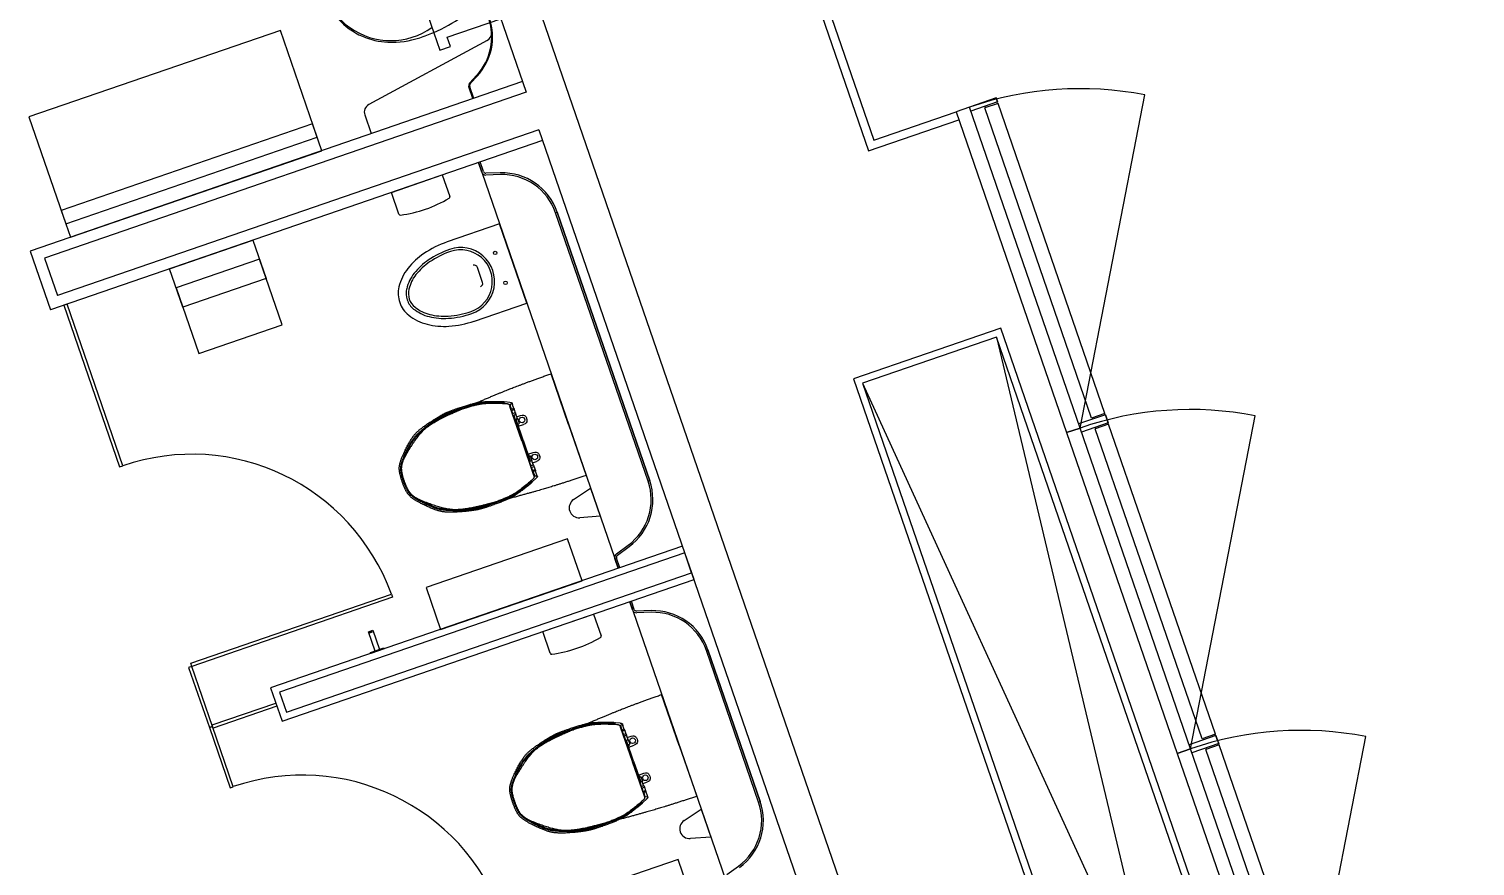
# Model space of a CAD drawing. Extents: x 809431 to 809707, y 818703 to 819368.
# Drawn here: x 809474.05 to 809479.16, y 819280.64 to 819283.6 of the extents above; entities that cross this region are included whole.
import ezdxf

# ---------------------------------------------------------------- set-up
doc = ezdxf.new("R2010")
doc.units = 0
for name, color, linetype in [('MAJ221__', 7, 'Continuous'), ('MAJ322__', 7, 'Continuous'), ('MAJ325__', 7, 'Continuous'), ('MAJ342__', 7, 'Continuous'), ('MAJ421__', 7, 'Continuous'), ('MAJ570__', 7, 'Continuous'), ('MAJ740__', 7, 'Continuous')]:
    doc.layers.add(name, color=color, linetype=linetype)

msp = doc.modelspace()

# ---------------------------------------------------------------- linework, layer by layer
at = {"layer": 'MAJ221__'}
for p, q in [((809474.9326, 819286.3316), (809478.9924, 819274.5409)), ((809474.8002, 819286.286), (809475.8029, 819283.3738)), ((809475.8029, 819283.3738), (809474.101, 819282.7878)), ((809475.8485, 819283.2414), (809474.1466, 819282.6554)), ((809475.8485, 819283.2414), (809478.7982, 819274.675)), ((809474.101, 819282.7878), (809474.1466, 819282.6554)), ((809476.3638, 819281.745), (809474.9312, 819281.2519)), ((809476.3881, 819281.6741), (809476.3638, 819281.745)), ((809474.9556, 819281.1811), (809476.3881, 819281.6741)), ((809474.9312, 819281.2519), (809474.9556, 819281.1811))]:
    msp.add_line(p, q, dxfattribs=at)
at = {"layer": 'MAJ322__'}
for p, q in [((809477.7611, 819282.1866), (809477.9901, 819283.3646)), ((809478.1518, 819281.052), (809478.3807, 819282.2299)), ((809478.5424, 819279.9174), (809478.7714, 819281.0953))]:
    msp.add_line(p, q, dxfattribs=at)
for centre in [(809477.7611, 819282.1866), (809478.1518, 819281.052), (809478.5424, 819279.9174)]:
    msp.add_arc(centre, 1.2, 79, 109, dxfattribs=at)
at = {"layer": 'MAJ325__'}
for points in [[(809477.7611, 819282.1866), (809477.3704, 819283.3212), (809477.3231, 819283.305), (809477.7138, 819282.1703)], [(809474.3773, 819282.0528), (809474.1804, 819282.6247), (809474.169, 819282.6208), (809474.366, 819282.0489)], [(809478.1518, 819281.052), (809477.7611, 819282.1866), (809477.7138, 819282.1703), (809478.1045, 819281.0357)], [(809474.6215, 819281.3437), (809474.6176, 819281.355), (809475.3267, 819281.5992), (809475.3306, 819281.5878)], [(809474.6101, 819281.3398), (809474.6834, 819281.127), (809474.6947, 819281.1309), (809474.6215, 819281.3437)], [(809474.9217, 819281.2027), (809474.6967, 819281.1252), (809474.6928, 819281.1366), (809474.9178, 819281.2141)], [(809474.6834, 819281.127), (809474.7566, 819280.9143), (809474.768, 819280.9182), (809474.6947, 819281.1309)], [(809478.5424, 819279.9174), (809478.1518, 819281.052), (809478.1045, 819281.0357), (809478.4952, 819279.9011)]]:
    msp.add_lwpolyline(points, close=True, dxfattribs=at)
for centre in [(809474.6215, 819281.3437), (809475.0122, 819280.2091)]:
    msp.add_arc(centre, 0.75, 19.9167, 109, dxfattribs=at)
at = {"layer": 'MAJ342__'}
for p, q in [((809477.465, 819283.3538), (809477.3704, 819283.3212)), ((809477.4699, 819283.3396), (809477.3753, 819283.307)), ((809477.4715, 819283.3348), (809477.4242, 819283.3186)), ((809477.8019, 819282.2218), (809477.4242, 819283.3186)), ((809477.427, 819283.3195), (809477.4254, 819283.3243)), ((809477.4699, 819283.3396), (809477.465, 819283.3538)), ((809477.465, 819283.3538), (809477.4699, 819283.3396)), ((809477.467, 819283.3386), (809477.4686, 819283.3339)), ((809477.8491, 819282.2381), (809477.4715, 819283.3348)), ((809477.8508, 819282.2334), (809477.7562, 819282.2008)), ((809477.8605, 819282.2049), (809477.766, 819282.1724)), ((809477.8491, 819282.2381), (809477.8019, 819282.2218)), ((809477.8063, 819282.2181), (809477.8047, 819282.2228)), ((809477.8622, 819282.2002), (809477.8149, 819282.1839)), ((809477.8177, 819282.1849), (809477.8161, 819282.1896)), ((809477.8463, 819282.2371), (809477.8479, 819282.2324)), ((809477.8508, 819282.2334), (809477.8556, 819282.2192)), ((809477.8556, 819282.2192), (809477.8508, 819282.2334)), ((809477.8605, 819282.2049), (809477.8556, 819282.2192)), ((809477.8556, 819282.2192), (809477.8605, 819282.2049)), ((809477.8577, 819282.204), (809477.8593, 819282.1992)), ((809478.2398, 819281.1035), (809477.8622, 819282.2002)), ((809478.1925, 819281.0872), (809477.8149, 819282.1839)), ((809478.2414, 819281.0987), (809478.1469, 819281.0662)), ((809478.2512, 819281.0703), (809478.1567, 819281.0378)), ((809478.2398, 819281.1035), (809478.1925, 819281.0872)), ((809478.197, 819281.0834), (809478.1954, 819281.0882)), ((809478.2528, 819281.0656), (809478.2056, 819281.0493)), ((809478.237, 819281.1025), (809478.2386, 819281.0978)), ((809478.2414, 819281.0987), (809478.2463, 819281.0846)), ((809478.2463, 819281.0846), (809478.2414, 819281.0987)), ((809478.2512, 819281.0703), (809478.2463, 819281.0846)), ((809478.2463, 819281.0846), (809478.2512, 819281.0703)), ((809478.2484, 819281.0693), (809478.25, 819281.0646)), ((809478.6305, 819279.9688), (809478.2528, 819281.0656)), ((809478.5832, 819279.9526), (809478.2056, 819281.0493)), ((809478.2084, 819281.0503), (809478.2068, 819281.055))]:
    msp.add_line(p, q, dxfattribs=at)
at = {"layer": 'MAJ421__'}
for p, q in [((809475.604, 819283.4078), (809475.6279, 819283.4334)), ((809475.6062, 819283.4058), (809475.6301, 819283.4314)), ((809475.7899, 819283.4116), (809474.0501, 819282.8125)), ((809475.615, 819283.3514), (809475.6008, 819283.3927)), ((809475.6178, 819283.3524), (809475.6036, 819283.3937)), ((809475.8615, 819283.2036), (809474.1218, 819282.6045)), ((809475.6463, 819283.0914), (809475.6346, 819283.1254)), ((809475.652, 819283.0933), (809475.6403, 819283.1274)), ((809475.7119, 819283.0888), (809475.6608, 819283.0873)), ((809475.7121, 819283.0828), (809475.661, 819283.0813)), ((809476.2342, 819281.9983), (809475.9072, 819282.948)), ((809476.2399, 819282.0003), (809475.9129, 819282.95)), ((809474.0501, 819282.8125), (809474.1218, 819282.6045)), ((809476.3561, 819281.7689), (809474.8994, 819281.2675)), ((809476.1222, 819281.7417), (809476.1634, 819281.772)), ((809476.1258, 819281.7369), (809476.167, 819281.7671)), ((809476.3968, 819281.6507), (809476.3561, 819281.7689)), ((809476.1286, 819281.6906), (809476.1169, 819281.7247)), ((809476.1343, 819281.6925), (809476.1226, 819281.7267)), ((809474.9401, 819281.1493), (809476.3968, 819281.6507)), ((809476.1793, 819281.5434), (809476.1694, 819281.5724)), ((809476.185, 819281.5453), (809476.175, 819281.5743)), ((809476.2449, 819281.5408), (809476.1938, 819281.5392)), ((809476.2451, 819281.5348), (809476.194, 819281.5332)), ((809476.6249, 819280.8637), (809476.4402, 819281.4)), ((809476.6306, 819280.8656), (809476.4459, 819281.4019)), ((809474.8994, 819281.2675), (809474.9401, 819281.1493)), ((809476.5129, 819280.6071), (809476.5541, 819280.6373))]:
    msp.add_line(p, q, dxfattribs=at)
for points in [[(809476.5509, 819285.6091), (809476.2122, 819285.4924), (809477.0131, 819283.1665), (809477.3329, 819283.2766)], [(809476.589, 819285.5905), (809476.2503, 819285.4738), (809477.0317, 819283.2046), (809477.3231, 819283.305)]]:
    msp.add_lwpolyline(points, dxfattribs=at)
for centre, radius, start, end in [((809475.4816, 819283.5698), 0.2, 317, 19), ((809475.4816, 819283.5698), 0.203, 317, 19), ((809475.6149, 819283.3976), 0.015, 137, 199), ((809475.6149, 819283.3976), 0.012, 137, 199), ((809475.6605, 819283.0963), 0.015, 199, 271.7292), ((809475.6605, 819283.0963), 0.009, 199, 271.7292), ((809475.7181, 819282.8829), 0.206, 19, 91.7292), ((809475.7181, 819282.8829), 0.2, 19, 91.7292), ((809476.0451, 819281.9332), 0.2, 306.2708, 19), ((809476.0451, 819281.9332), 0.206, 306.2708, 19), ((809476.1311, 819281.7296), 0.015, 126.2708, 199), ((809476.1311, 819281.7296), 0.009, 126.2708, 199), ((809476.1935, 819281.5482), 0.015, 199, 271.7293), ((809476.1935, 819281.5482), 0.009, 199, 271.7293), ((809476.2511, 819281.3349), 0.206, 19, 91.7293), ((809476.2511, 819281.3349), 0.2, 19, 91.7293), ((809476.4358, 819280.7986), 0.2, 306.2708, 19), ((809476.4358, 819280.7986), 0.206, 306.2708, 19)]:
    msp.add_arc(centre, radius, start, end, dxfattribs=at)
at = {"layer": 'MAJ570__'}
for p, q in [((809477.4654, 819282.5079), (809478.6531, 819277.5229)), ((809476.9927, 819282.3451), (809479.1258, 819277.6857))]:
    msp.add_line(p, q, dxfattribs=at)
for points in [[(809478.6376, 819277.4912), (809479.1576, 819277.6702), (809477.4809, 819282.5396), (809476.9609, 819282.3606)], [(809478.6531, 819277.5229), (809479.1258, 819277.6857), (809477.4654, 819282.5079), (809476.9927, 819282.3451)]]:
    msp.add_lwpolyline(points, close=True, dxfattribs=at)
at = {"layer": 'MAJ740__'}
for p, q in [((809475.6653, 819283.5572), (809475.2468, 819283.3304)), ((809475.2328, 819283.2942), (809475.2557, 819283.2277)), ((809475.6346, 819283.1254), (809476.1286, 819281.6906)), ((809475.9533, 819282.1987), (809475.8914, 819282.3787)), ((809475.7453, 819282.2774), (809475.7282, 819282.2788)), ((809475.7532, 819282.2733), (809475.746, 819282.2686)), ((809475.7879, 819282.1415), (809475.746, 819282.2631)), ((809475.7514, 819282.2534), (809475.747, 819282.2662)), ((809475.7594, 819282.2551), (809475.7527, 819282.2527)), ((809475.7561, 819282.2382), (809475.7529, 819282.2476)), ((809475.7607, 819282.2513), (809475.7535, 819282.2488)), ((809475.7594, 819282.2551), (809475.7547, 819282.2687)), ((809475.7671, 819282.2357), (809475.7607, 819282.2544)), ((809475.7646, 819282.2401), (809475.7574, 819282.2376)), ((809475.7657, 819282.2335), (809475.7591, 819282.2312)), ((809475.7592, 819282.2309), (809475.7898, 819282.1421)), ((809475.7665, 819282.2345), (809475.7598, 819282.2322)), ((809475.7669, 819282.2328), (809475.7714, 819282.2198)), ((809475.7674, 819282.2168), (809475.7724, 819282.2185)), ((809475.7925, 819282.1433), (809475.7674, 819282.2163)), ((809475.7708, 819282.2185), (809475.768, 819282.2175)), ((809475.7692, 819282.2263), (809475.7832, 819282.2311)), ((809475.7727, 819282.2009), (809475.7779, 819282.2026)), ((809475.7737, 819282.2179), (809475.7785, 819282.2039)), ((809475.7762, 819282.1983), (809475.7738, 819282.1975)), ((809475.7753, 819282.198), (809475.7741, 819282.2013)), ((809475.7761, 819282.1973), (809475.7742, 819282.1966)), ((809475.7754, 819282.1929), (809475.7942, 819282.1994)), ((809475.7762, 819282.1983), (809475.7764, 819282.1979)), ((809475.9533, 819282.1987), (809476.0153, 819282.0187)), ((809475.7877, 819282.142), (809475.8296, 819282.0203)), ((809475.8202, 819282.0538), (809475.7896, 819282.1426)), ((809475.7925, 819282.1433), (809475.8176, 819282.0704)), ((809475.8096, 819282.0938), (809475.8283, 819282.1002)), ((809475.8127, 819282.0908), (809475.8108, 819282.0901)), ((809475.8135, 819282.09), (809475.8112, 819282.0892)), ((809475.8123, 819282.0858), (809475.8175, 819282.0876)), ((809475.8126, 819282.0897), (809475.8137, 819282.0863)), ((809475.8135, 819282.09), (809475.8134, 819282.0904)), ((809475.8179, 819282.07), (809475.8229, 819282.0717)), ((809475.8236, 819282.073), (809475.8187, 819282.087)), ((809475.8217, 819282.0708), (809475.8189, 819282.0698)), ((809475.8268, 819282.0558), (809475.8203, 819282.0536)), ((809475.8281, 819282.0555), (809475.8214, 819282.0532)), ((809475.8223, 819282.0462), (809475.8255, 819282.0368)), ((809475.8274, 819282.0571), (809475.8229, 819282.0702)), ((809475.83, 819282.0499), (809475.8229, 819282.0474)), ((809475.8252, 819282.0636), (809475.8392, 819282.0685)), ((809475.8339, 819282.0387), (809475.8267, 819282.0362)), ((809475.8294, 819282.0549), (809475.8358, 819282.0362)), ((809475.8379, 819282.0086), (809475.8252, 819281.997)), ((809475.8279, 819282.0314), (809475.8323, 819282.0186)), ((809475.8352, 819282.0349), (809475.8285, 819282.0326)), ((809475.8416, 819282.0167), (809475.8329, 819282.016)), ((809475.8352, 819282.0349), (809475.8399, 819282.0213)), ((809475.9708, 819281.9334), (809476.0308, 819281.9737)), ((809476.0308, 819281.9737), (809476.065, 819281.8744)), ((809476.065, 819281.8744), (809475.9929, 819281.8692)), ((809476.1694, 819281.5724), (809476.5193, 819280.556)), ((809475.2473, 819281.4613), (809475.2624, 819281.4665)), ((809476.344, 819281.0641), (809476.2821, 819281.2441)), ((809476.136, 819281.1428), (809476.1189, 819281.1442)), ((809476.1439, 819281.1387), (809476.1366, 819281.1339)), ((809476.1786, 819281.0068), (809476.1367, 819281.1285)), ((809476.1421, 819281.1187), (809476.1377, 819281.1315)), ((809476.1501, 819281.1204), (809476.1434, 819281.1181)), ((809476.1514, 819281.1167), (809476.1442, 819281.1142)), ((809476.1501, 819281.1204), (809476.1454, 819281.1341)), ((809476.1578, 819281.1011), (809476.1513, 819281.1198)), ((809476.1468, 819281.1036), (809476.1436, 819281.113)), ((809476.1552, 819281.1055), (809476.1481, 819281.103)), ((809476.1563, 819281.0988), (809476.1498, 819281.0966)), ((809476.1499, 819281.0963), (809476.1804, 819281.0075)), ((809476.1572, 819281.0999), (809476.1505, 819281.0976)), ((809476.1576, 819281.0982), (809476.1621, 819281.0851)), ((809476.158, 819281.0822), (809476.1631, 819281.0839)), ((809476.1832, 819281.0087), (809476.1581, 819281.0817)), ((809476.1615, 819281.0839), (809476.1587, 819281.0829)), ((809476.1598, 819281.0917), (809476.1739, 819281.0965)), ((809476.1634, 819281.0662), (809476.1686, 819281.068)), ((809476.1643, 819281.0833), (809476.1692, 819281.0693)), ((809476.166, 819281.0634), (809476.1648, 819281.0667)), ((809476.1669, 819281.0637), (809476.1645, 819281.0629)), ((809476.1667, 819281.0626), (809476.1648, 819281.062)), ((809476.1661, 819281.0583), (809476.1848, 819281.0647)), ((809476.1669, 819281.0637), (809476.167, 819281.0633)), ((809476.344, 819281.0641), (809476.406, 819280.8841)), ((809476.1784, 819281.0074), (809476.2203, 819280.8857)), ((809476.2109, 819280.9192), (809476.1803, 819281.008)), ((809476.1832, 819281.0087), (809476.2083, 819280.9358)), ((809476.2002, 819280.9592), (809476.219, 819280.9656)), ((809476.2034, 819280.9561), (809476.2015, 819280.9555)), ((809476.2042, 819280.9554), (809476.2018, 819280.9545)), ((809476.203, 819280.9512), (809476.2082, 819280.953)), ((809476.2033, 819280.955), (809476.2044, 819280.9517)), ((809476.2042, 819280.9554), (809476.204, 819280.9558)), ((809476.2086, 819280.9354), (809476.2136, 819280.9371)), ((809476.2142, 819280.9384), (809476.2094, 819280.9524)), ((809476.2124, 819280.9362), (809476.2096, 819280.9352)), ((809476.2175, 819280.9212), (809476.211, 819280.9189)), ((809476.2188, 819280.9209), (809476.2121, 819280.9186)), ((809476.2129, 819280.9116), (809476.2162, 819280.9022)), ((809476.2181, 819280.9224), (809476.2136, 819280.9355)), ((809476.2207, 819280.9153), (809476.2136, 819280.9128)), ((809476.2159, 819280.929), (809476.2299, 819280.9338)), ((809476.22, 819280.9203), (809476.2265, 819280.9016)), ((809476.2285, 819280.874), (809476.2159, 819280.8624)), ((809476.2246, 819280.9041), (809476.2174, 819280.9016)), ((809476.2186, 819280.8968), (809476.223, 819280.884)), ((809476.2259, 819280.9003), (809476.2192, 819280.898)), ((809476.2323, 819280.8821), (809476.2236, 819280.8814)), ((809476.2259, 819280.9003), (809476.2306, 819280.8867)), ((809476.3615, 819280.7988), (809476.4215, 819280.8391)), ((809476.4215, 819280.8391), (809476.4557, 819280.7398)), ((809476.4557, 819280.7398), (809476.3836, 819280.7346))]:
    msp.add_line(p, q, dxfattribs=at)
for points in [[(809475.5246, 819284.1822), (809475.3355, 819284.1171), (809475.3241, 819284.1502), (809475.2863, 819284.1372), (809475.4979, 819283.5226), (809475.5357, 819283.5356), (809475.5243, 819283.5687), (809475.7134, 819283.6338)], [(809475.3271, 819283.0196), (809475.5067, 819283.0814), (809475.5331, 819283.0049)], [(809475.3534, 819282.943), (809475.3271, 819283.0196)], [(809475.7089, 819282.9085), (809475.5236, 819282.8447)], [(809475.62, 819282.5648), (809475.8053, 819282.6286), (809475.7089, 819282.9085)], [(809475.649, 819282.7017), (809475.6308, 819282.7546)], [(809475.8618, 819281.4665), (809476.0415, 819281.5284), (809476.0678, 819281.4518)], [(809475.8882, 819281.39), (809475.8618, 819281.4665)]]:
    msp.add_lwpolyline(points, dxfattribs=at)
for points in [[(809474.1757, 819282.9087), (809475.0645, 819283.2147), (809474.9342, 819283.5929), (809474.0455, 819283.2869)], [(809474.192, 819282.8614), (809475.0807, 819283.1674), (809475.0482, 819283.262), (809474.1594, 819282.9559)], [(809476.2342, 819281.9983), (809475.9072, 819282.948), (809475.9129, 819282.95), (809476.2399, 819282.0003)], [(809474.8836, 819282.7156), (809474.5895, 819282.6144), (809474.5429, 819282.7496), (809474.837, 819282.8508)], [(809474.9402, 819282.5511), (809474.8603, 819282.7832), (809474.5662, 819282.682), (809474.6462, 819282.4498)], [(809476.0007, 819281.6466), (809475.9496, 819281.7951), (809475.4494, 819281.6229), (809475.5006, 819281.4744)], [(809475.254, 819281.3896), (809475.253, 819281.3924), (809475.2691, 819281.3979), (809475.2457, 819281.466), (809475.2608, 819281.4712), (809475.2842, 819281.4032), (809475.3003, 819281.4087), (809475.3013, 819281.4059)], [(809475.2608, 819281.4712), (809475.2842, 819281.4032), (809475.2691, 819281.3979), (809475.2457, 819281.466)], [(809475.253, 819281.4632), (809475.2513, 819281.468), (809475.2551, 819281.4693), (809475.2567, 819281.4645)], [(809475.254, 819281.3896), (809475.253, 819281.3924), (809475.3003, 819281.4087), (809475.3013, 819281.4059)], [(809476.6249, 819280.8637), (809476.4402, 819281.4), (809476.4459, 819281.4019), (809476.6306, 819280.8656)], [(809476.3914, 819280.512), (809476.3403, 819280.6605), (809475.8401, 819280.4882), (809475.8912, 819280.3398)]]:
    msp.add_lwpolyline(points, close=True, dxfattribs=at)
for centre, radius in [((809475.6937, 819282.8059), 0.006), ((809475.7301, 819282.7), 0.006), ((809475.7887, 819282.2152), 0.00989), ((809475.8338, 819282.0843), 0.00989), ((809476.1794, 819281.0806), 0.00989), ((809476.2244, 819280.9497), 0.00989)]:
    msp.add_circle(centre, radius, dxfattribs=at)
for centre, radius, start, end in [((809475.3248, 819283.8067), 0.2501, 92.4607, 305.5393), ((809475.3275, 819283.8076), 0.2573, 199.0002, 246.3393), ((809475.2426, 819284.1287), 0.5912, 293.2773, 304.4765), ((809475.3242, 819283.8001), 0.249, 246.3393, 267.7834), ((809475.2426, 819284.1287), 0.5912, 288.1913, 293.2773), ((809475.651, 819283.5836), 0.03, 298.4623, 4.648), ((809475.327, 819283.8718), 0.3208, 267.7834, 288.1913), ((809475.2611, 819283.304), 0.03, 118.4623, 199), ((809475.2993, 819283.3921), 0.4563, 277.4954, 300.5046), ((809475.5283, 819283.0033), 0.005, 300.5046, 19), ((809475.3581, 819282.9447), 0.005, 199, 277.4954), ((809475.5799, 819282.5991), 0.2469, 124.0495, 141.9885), ((809475.6376, 819282.5137), 0.35, 109, 124.0495), ((809475.6376, 819282.5137), 0.322, 109, 124.0495), ((809475.6376, 819282.5137), 0.314, 109, 124.0495), ((809475.5718, 819282.7047), 0.12, 289, 109), ((809475.5718, 819282.7047), 0.112, 289, 109), ((809475.5799, 819282.5991), 0.2189, 124.0495, 141.9885), ((809475.5799, 819282.5991), 0.2109, 124.0495, 141.9885), ((809475.6194, 819282.7507), 0.012, 19, 109), ((809475.5208, 819282.6453), 0.172, 141.9885, 166.4575), ((809475.5208, 819282.6453), 0.144, 141.9885, 166.4575), ((809475.5208, 819282.6453), 0.136, 141.9885, 166.4575), ((809475.6376, 819282.6978), 0.012, 289, 19), ((809475.4492, 819282.6625), 0.0984, 166.4575, 199), ((809475.4492, 819282.6625), 0.0704, 166.4575, 199), ((809475.4492, 819282.6625), 0.0624, 166.4575, 199), ((809475.4492, 819282.6625), 0.0984, 199, 231.5425), ((809475.4492, 819282.6625), 0.0704, 199, 231.5425), ((809475.4492, 819282.6625), 0.0624, 199, 231.5425), ((809475.495, 819282.7202), 0.144, 231.5425, 256.0115), ((809475.495, 819282.7202), 0.136, 231.5425, 256.0115), ((809475.506, 819282.8958), 0.314, 273.9505, 289), ((809475.495, 819282.7202), 0.172, 231.5425, 256.0115), ((809475.5131, 819282.7929), 0.2469, 256.0115, 273.9505), ((809475.5131, 819282.7929), 0.2189, 256.0115, 273.9505), ((809475.5131, 819282.7929), 0.2109, 256.0115, 273.9505), ((809475.506, 819282.8958), 0.322, 273.9505, 289), ((809475.506, 819282.8958), 0.35, 273.9505, 289), ((809475.9904, 819281.9042), 0.0351, 123.8615, 274.1383), ((809475.834, 819281.839), 0.4563, 277.4954, 300.5046), ((809476.0631, 819281.4502), 0.005, 300.5046, 19), ((809475.8929, 819281.3916), 0.005, 199, 277.4954), ((809476.381, 819280.7696), 0.0351, 123.8615, 274.1383)]:
    msp.add_arc(centre, radius, start, end, dxfattribs=at)
for points, degree in [([(809475.6175, 819282.2716), (809475.7077, 819282.31), (809475.799, 819282.3457), (809475.8914, 819282.3787)], 2), ([(809475.4579, 819282.1981), (809475.4906, 819282.2213), (809475.5265, 819282.2397), (809475.5644, 819282.2528)], 2), ([(809475.4596, 819282.1957), (809475.4921, 819282.2187), (809475.5277, 819282.237), (809475.5654, 819282.2499)], 2), ([(809475.4732, 819282.2137), (809475.5011, 819282.2314), (809475.5309, 819282.2457), (809475.5622, 819282.2565)], 2), ([(809475.537, 819282.2365), (809475.5637, 819282.2484), (809475.5905, 819282.2601), (809475.6175, 819282.2716)], 2), ([(809475.5622, 819282.2565), (809475.613, 819282.274), (809475.6667, 819282.2821), (809475.7205, 819282.2805)], 2), ([(809475.5644, 819282.2528), (809475.6157, 819282.2704), (809475.6697, 819282.2784), (809475.7238, 819282.2765)], 2), ([(809475.5654, 819282.25), (809475.6192, 819282.2685), (809475.676, 819282.2763), (809475.7328, 819282.2731)], 2), ([(809475.7205, 819282.2805), (809475.7229, 819282.2804), (809475.7252, 819282.2792), (809475.7266, 819282.2773)], 2), ([(809475.7282, 819282.2788), (809475.7273, 819282.2773), (809475.7256, 819282.2765), (809475.7238, 819282.2765)], 2), ([(809475.7328, 819282.2731), (809475.7388, 819282.2728), (809475.744, 819282.2688), (809475.746, 819282.2631)], 2), ([(809475.7453, 819282.2774), (809475.7481, 819282.2772), (809475.7508, 819282.2764), (809475.7532, 819282.2751)], 2), ([(809475.746, 819282.2686), (809475.7464, 819282.2678), (809475.7468, 819282.267), (809475.747, 819282.2662)], 2), ([(809475.7527, 819282.2527), (809475.7522, 819282.2526), (809475.7516, 819282.2528), (809475.7514, 819282.2534)], 2), ([(809475.7527, 819282.273), (809475.7535, 819282.2717), (809475.7542, 819282.2702), (809475.7547, 819282.2687)], 2), ([(809475.7529, 819282.2476), (809475.7527, 819282.2481), (809475.753, 819282.2487), (809475.7535, 819282.2488), (809475.7535, 819282.2488), (809475.7535, 819282.2488), (809475.7535, 819282.2488)], 3), ([(809475.7532, 819282.2751), (809475.7537, 819282.2748), (809475.7538, 819282.2742), (809475.7536, 819282.2737), (809475.7535, 819282.2736), (809475.7534, 819282.2734), (809475.7532, 819282.2733)], 3), ([(809475.7594, 819282.2551), (809475.7599, 819282.2552), (809475.7605, 819282.255), (809475.7607, 819282.2544)], 2), ([(809475.7613, 819282.2526), (809475.7615, 819282.252), (809475.7612, 819282.2515), (809475.7607, 819282.2513)], 2), ([(809475.3702, 819282.0966), (809475.3926, 819282.1447), (809475.4283, 819282.1853), (809475.4732, 819282.2137)], 2), ([(809475.3743, 819282.0929), (809475.393, 819282.1344), (809475.4217, 819282.1705), (809475.4579, 819282.1981)], 2), ([(809475.377, 819282.0916), (809475.3955, 819282.1327), (809475.4239, 819282.1685), (809475.4597, 819282.1957)], 2), ([(809475.3815, 819282.0969), (809475.4174, 819282.1585), (809475.4718, 819282.2074), (809475.537, 819282.2365)], 2), ([(809475.7574, 819282.2376), (809475.7569, 819282.2374), (809475.7563, 819282.2377), (809475.7561, 819282.2382)], 2), ([(809475.7592, 819282.2309), (809475.759, 819282.2314), (809475.7593, 819282.232), (809475.7598, 819282.2322)], 2), ([(809475.7646, 819282.2401), (809475.7651, 819282.2403), (809475.7656, 819282.24), (809475.7658, 819282.2395)], 2), ([(809475.7657, 819282.2335), (809475.7662, 819282.2336), (809475.7667, 819282.2334), (809475.7669, 819282.2328)], 2), ([(809475.7671, 819282.2357), (809475.7673, 819282.2352), (809475.767, 819282.2347), (809475.7665, 819282.2345)], 2), ([(809475.7674, 819282.2163), (809475.7672, 819282.2168), (809475.7675, 819282.2174), (809475.768, 819282.2175)], 2), ([(809475.7714, 819282.2198), (809475.7716, 819282.2192), (809475.7713, 819282.2187), (809475.7708, 819282.2185)], 2), ([(809475.7724, 819282.2185), (809475.7729, 819282.2187), (809475.7735, 819282.2184), (809475.7737, 819282.2179)], 2), ([(809475.7764, 819282.1979), (809475.7765, 819282.1976), (809475.7763, 819282.1973), (809475.7761, 819282.1973)], 2), ([(809475.7785, 819282.2039), (809475.7787, 819282.2034), (809475.7784, 819282.2028), (809475.7779, 819282.2026)], 2), ([(809475.7832, 819282.2311), (809475.792, 819282.2342), (809475.8016, 819282.2295), (809475.8046, 819282.2207), (809475.8076, 819282.2119), (809475.8029, 819282.2024), (809475.7942, 819282.1994)], 3), ([(809475.3652, 819281.9962), (809475.3538, 819282.029), (809475.3556, 819282.065), (809475.3702, 819282.0966)], 2), ([(809475.37, 819281.9976), (809475.3593, 819282.0287), (809475.3608, 819282.0628), (809475.3743, 819282.0929)], 2), ([(809475.3718, 819281.9985), (809475.3605, 819282.0311), (809475.3641, 819282.0671), (809475.3815, 819282.0969)], 2), ([(809475.3728, 819281.9985), (809475.3623, 819282.029), (809475.3638, 819282.0623), (809475.377, 819282.0916)], 2), ([(809475.8127, 819282.0908), (809475.813, 819282.0908), (809475.8133, 819282.0907), (809475.8134, 819282.0904)], 2), ([(809475.8175, 819282.0876), (809475.818, 819282.0878), (809475.8186, 819282.0875), (809475.8187, 819282.087)], 2), ([(809475.8283, 819282.1002), (809475.8371, 819282.1033), (809475.8466, 819282.0986), (809475.8497, 819282.0898), (809475.8527, 819282.081), (809475.848, 819282.0715), (809475.8392, 819282.0685)], 3), ([(809475.8189, 819282.0698), (809475.8184, 819282.0696), (809475.8178, 819282.0699), (809475.8176, 819282.0704)], 2), ([(809475.8214, 819282.0532), (809475.8209, 819282.053), (809475.8204, 819282.0533), (809475.8202, 819282.0538)], 2), ([(809475.8217, 819282.0708), (809475.8222, 819282.0709), (809475.8228, 819282.0707), (809475.8229, 819282.0702)], 2), ([(809475.8223, 819282.0462), (809475.8221, 819282.0467), (809475.8224, 819282.0473), (809475.8229, 819282.0474)], 2), ([(809475.8236, 819282.073), (809475.8237, 819282.0725), (809475.8235, 819282.0719), (809475.8229, 819282.0717)], 2), ([(809475.8267, 819282.0362), (809475.8262, 819282.036), (809475.8257, 819282.0363), (809475.8255, 819282.0368), (809475.8255, 819282.0368), (809475.8255, 819282.0368), (809475.8255, 819282.0368)], 3), ([(809475.8274, 819282.0571), (809475.8276, 819282.0566), (809475.8273, 819282.056), (809475.8268, 819282.0558)], 2), ([(809475.8281, 819282.0555), (809475.8286, 819282.0557), (809475.8292, 819282.0554), (809475.8294, 819282.0549)], 2), ([(809475.8307, 819282.0512), (809475.8308, 819282.0506), (809475.8306, 819282.0501), (809475.83, 819282.0499)], 2), ([(809475.8339, 819282.0387), (809475.8344, 819282.0389), (809475.835, 819282.0386), (809475.8352, 819282.0381)], 2), ([(809475.8358, 819282.0362), (809475.836, 819282.0357), (809475.8357, 819282.0351), (809475.8352, 819282.0349)], 2), ([(809475.4309, 819281.9202), (809475.4, 819281.9361), (809475.3764, 819281.9633), (809475.3652, 819281.9962)], 2), ([(809475.4319, 819281.9257), (809475.4027, 819281.941), (809475.3805, 819281.9669), (809475.3698, 819281.9981)], 2), ([(809475.44, 819281.9269), (809475.4079, 819281.9397), (809475.383, 819281.9658), (809475.3718, 819281.9985)], 2), ([(809475.4333, 819281.9283), (809475.4048, 819281.9433), (809475.3831, 819281.9686), (809475.3726, 819281.9991)], 2), ([(809475.8253, 819282.0043), (809475.7826, 819281.9668), (809475.7329, 819281.938), (809475.6792, 819281.9195)], 2), ([(809475.8204, 819281.9962), (809475.7789, 819281.9613), (809475.7314, 819281.9344), (809475.6801, 819281.9167)], 2), ([(809475.8202, 819281.9909), (809475.7788, 819281.9565), (809475.7315, 819281.9299), (809475.6806, 819281.9124)], 2), ([(809476.0153, 819282.0187), (809475.9222, 819281.9879), (809475.8283, 819281.9598), (809475.7335, 819281.9345)], 2), ([(809475.8231, 819281.9973), (809475.8231, 819281.9948), (809475.8221, 819281.9925), (809475.8202, 819281.9909)], 2), ([(809475.8204, 819281.9962), (809475.8217, 819281.9973), (809475.8236, 819281.9976), (809475.8252, 819281.997)], 2), ([(809475.8296, 819282.0203), (809475.8316, 819282.0146), (809475.8299, 819282.0083), (809475.8253, 819282.0043)], 2), ([(809475.8279, 819282.0314), (809475.8277, 819282.0319), (809475.828, 819282.0325), (809475.8285, 819282.0326)], 2), ([(809475.8323, 819282.0186), (809475.8326, 819282.0177), (809475.8328, 819282.0169), (809475.8329, 819282.016)], 2), ([(809475.8426, 819282.0153), (809475.8415, 819282.0128), (809475.8399, 819282.0105), (809475.8379, 819282.0086)], 2), ([(809475.8399, 819282.0213), (809475.8404, 819282.0198), (809475.8408, 819282.0183), (809475.841, 819282.0167)], 2), ([(809475.8416, 819282.0167), (809475.8421, 819282.0168), (809475.8426, 819282.0164), (809475.8427, 819282.0159), (809475.8427, 819282.0157), (809475.8427, 819282.0155), (809475.8426, 819282.0153)], 3), ([(809475.7335, 819281.9345), (809475.7053, 819281.927), (809475.6769, 819281.9197), (809475.6485, 819281.9126)], 2), ([(809475.5842, 819281.8913), (809475.5314, 819281.8861), (809475.4782, 819281.8961), (809475.4309, 819281.9202)], 2), ([(809475.5626, 819281.8942), (809475.5171, 819281.8937), (809475.4721, 819281.9045), (809475.4319, 819281.9257)], 2), ([(809475.5625, 819281.8972), (809475.5175, 819281.8966), (809475.4731, 819281.9073), (809475.4333, 819281.9283)], 2), ([(809475.6485, 819281.9126), (809475.5792, 819281.8955), (809475.5063, 819281.9005), (809475.44, 819281.9269)], 2), ([(809475.6792, 819281.9195), (809475.6415, 819281.9066), (809475.6022, 819281.899), (809475.5624, 819281.8972)], 2), ([(809475.6801, 819281.9167), (809475.6422, 819281.9037), (809475.6026, 819281.8961), (809475.5626, 819281.8942)], 2), ([(809475.6806, 819281.9124), (809475.6494, 819281.9016), (809475.6171, 819281.8946), (809475.5842, 819281.8913)], 2), ([(809476.0082, 819281.137), (809476.0984, 819281.1754), (809476.1897, 819281.2111), (809476.2821, 819281.2441)], 2), ([(809475.8486, 819281.0635), (809475.8813, 819281.0867), (809475.9172, 819281.1051), (809475.9551, 819281.1181)], 2), ([(809475.8639, 819281.0791), (809475.8918, 819281.0968), (809475.9216, 819281.1111), (809475.9528, 819281.1218)], 2), ([(809475.9277, 819281.1019), (809475.9544, 819281.1138), (809475.9812, 819281.1255), (809476.0082, 819281.137)], 2), ([(809475.9528, 819281.1218), (809476.0037, 819281.1394), (809476.0574, 819281.1475), (809476.1112, 819281.1459)], 2), ([(809475.9551, 819281.1181), (809476.0063, 819281.1358), (809476.0604, 819281.1438), (809476.1145, 819281.1419)], 2), ([(809475.9561, 819281.1153), (809476.0099, 819281.1338), (809476.0667, 819281.1417), (809476.1235, 819281.1385)], 2), ([(809476.1112, 819281.1459), (809476.1136, 819281.1458), (809476.1159, 819281.1446), (809476.1173, 819281.1427)], 2), ([(809476.1189, 819281.1442), (809476.1179, 819281.1427), (809476.1163, 819281.1418), (809476.1145, 819281.1419)], 2), ([(809476.1235, 819281.1385), (809476.1295, 819281.1382), (809476.1347, 819281.1342), (809476.1367, 819281.1285)], 2), ([(809476.136, 819281.1428), (809476.1388, 819281.1426), (809476.1414, 819281.1418), (809476.1439, 819281.1404)], 2), ([(809476.1366, 819281.1339), (809476.1371, 819281.1332), (809476.1374, 819281.1324), (809476.1377, 819281.1315)], 2), ([(809476.1434, 819281.1181), (809476.1429, 819281.1179), (809476.1423, 819281.1182), (809476.1421, 819281.1187)], 2), ([(809476.1434, 819281.1384), (809476.1442, 819281.137), (809476.1449, 819281.1356), (809476.1454, 819281.1341)], 2), ([(809476.1439, 819281.1404), (809476.1443, 819281.1402), (809476.1445, 819281.1396), (809476.1443, 819281.1391), (809476.1442, 819281.1389), (809476.1441, 819281.1388), (809476.1439, 819281.1387)], 3), ([(809476.1501, 819281.1204), (809476.1506, 819281.1206), (809476.1512, 819281.1203), (809476.1513, 819281.1198)], 2), ([(809476.152, 819281.1179), (809476.1522, 819281.1174), (809476.1519, 819281.1169), (809476.1514, 819281.1167)], 2), ([(809475.7609, 819280.9619), (809475.7833, 819281.01), (809475.819, 819281.0507), (809475.8639, 819281.0791)], 2), ([(809475.7722, 819280.9623), (809475.8081, 819281.0239), (809475.8625, 819281.0728), (809475.9277, 819281.1019)], 2), ([(809475.8503, 819281.061), (809475.8828, 819281.0841), (809475.9184, 819281.1024), (809475.9561, 819281.1153)], 2), ([(809476.1436, 819281.113), (809476.1434, 819281.1135), (809476.1437, 819281.114), (809476.1442, 819281.1142), (809476.1442, 819281.1142), (809476.1442, 819281.1142), (809476.1442, 819281.1142)], 3), ([(809476.1481, 819281.103), (809476.1476, 819281.1028), (809476.147, 819281.1031), (809476.1468, 819281.1036)], 2), ([(809476.1499, 819281.0963), (809476.1497, 819281.0968), (809476.15, 819281.0974), (809476.1505, 819281.0976)], 2), ([(809476.1552, 819281.1055), (809476.1558, 819281.1056), (809476.1563, 819281.1054), (809476.1565, 819281.1049)], 2), ([(809476.1563, 819281.0988), (809476.1569, 819281.099), (809476.1574, 819281.0987), (809476.1576, 819281.0982)], 2), ([(809476.1578, 819281.1011), (809476.158, 819281.1006), (809476.1577, 819281.1), (809476.1572, 819281.0999)], 2), ([(809476.1581, 819281.0817), (809476.1579, 819281.0822), (809476.1582, 819281.0827), (809476.1587, 819281.0829)], 2), ([(809476.1621, 819281.0851), (809476.1623, 819281.0846), (809476.162, 819281.0841), (809476.1615, 819281.0839)], 2), ([(809476.1631, 819281.0839), (809476.1636, 819281.0841), (809476.1642, 819281.0838), (809476.1643, 819281.0833)], 2), ([(809476.1692, 819281.0693), (809476.1693, 819281.0688), (809476.1691, 819281.0682), (809476.1686, 819281.068)], 2), ([(809476.1739, 819281.0965), (809476.1827, 819281.0995), (809476.1922, 819281.0949), (809476.1953, 819281.0861), (809476.1983, 819281.0773), (809476.1936, 819281.0678), (809476.1848, 819281.0647)], 3), ([(809475.765, 819280.9582), (809475.7837, 819280.9997), (809475.8124, 819281.0359), (809475.8486, 819281.0635)], 2), ([(809475.7677, 819280.957), (809475.7862, 819280.9981), (809475.8146, 819281.0338), (809475.8504, 819281.0611)], 2), ([(809476.167, 819281.0633), (809476.1671, 819281.063), (809476.167, 819281.0627), (809476.1667, 819281.0626)], 2), ([(809476.219, 819280.9656), (809476.2278, 819280.9686), (809476.2373, 819280.964), (809476.2403, 819280.9552), (809476.2434, 819280.9464), (809476.2387, 819280.9369), (809476.2299, 819280.9338)], 3), ([(809475.7559, 819280.8616), (809475.7445, 819280.8944), (809475.7462, 819280.9304), (809475.7609, 819280.9619)], 2), ([(809475.7607, 819280.8629), (809475.7499, 819280.8941), (809475.7515, 819280.9282), (809475.765, 819280.9582)], 2), ([(809475.7625, 819280.8639), (809475.7512, 819280.8965), (809475.7548, 819280.9324), (809475.7722, 819280.9623)], 2), ([(809475.7635, 819280.8639), (809475.753, 819280.8944), (809475.7545, 819280.9277), (809475.7677, 819280.957)], 2), ([(809476.2034, 819280.9561), (809476.2037, 819280.9562), (809476.204, 819280.9561), (809476.204, 819280.9558)], 2), ([(809476.2082, 819280.953), (809476.2087, 819280.9532), (809476.2092, 819280.9529), (809476.2094, 819280.9524)], 2), ([(809476.2096, 819280.9352), (809476.209, 819280.935), (809476.2085, 819280.9353), (809476.2083, 819280.9358)], 2), ([(809476.2121, 819280.9186), (809476.2116, 819280.9184), (809476.211, 819280.9187), (809476.2109, 819280.9192)], 2), ([(809476.2124, 819280.9362), (809476.2129, 819280.9363), (809476.2134, 819280.9361), (809476.2136, 819280.9355)], 2), ([(809476.2129, 819280.9116), (809476.2128, 819280.9121), (809476.213, 819280.9126), (809476.2136, 819280.9128)], 2), ([(809476.2142, 819280.9384), (809476.2144, 819280.9379), (809476.2141, 819280.9373), (809476.2136, 819280.9371)], 2), ([(809476.2181, 819280.9224), (809476.2183, 819280.9219), (809476.218, 819280.9214), (809476.2175, 819280.9212)], 2), ([(809476.2188, 819280.9209), (809476.2193, 819280.9211), (809476.2199, 819280.9208), (809476.22, 819280.9203)], 2), ([(809476.2213, 819280.9165), (809476.2215, 819280.916), (809476.2212, 819280.9155), (809476.2207, 819280.9153)], 2), ([(809475.8216, 819280.7856), (809475.7907, 819280.8014), (809475.7671, 819280.8287), (809475.7559, 819280.8616)], 2), ([(809475.8226, 819280.7911), (809475.7934, 819280.8064), (809475.7712, 819280.8323), (809475.7605, 819280.8635)], 2), ([(809475.8307, 819280.7923), (809475.7986, 819280.8051), (809475.7737, 819280.8312), (809475.7625, 819280.8639)], 2), ([(809475.824, 819280.7937), (809475.7955, 819280.8087), (809475.7738, 819280.834), (809475.7633, 819280.8645)], 2), ([(809476.216, 819280.8697), (809476.1733, 819280.8322), (809476.1236, 819280.8034), (809476.0699, 819280.7849)], 2), ([(809476.2111, 819280.8615), (809476.1696, 819280.8267), (809476.1221, 819280.7997), (809476.0708, 819280.7821)], 2), ([(809476.406, 819280.8841), (809476.3129, 819280.8533), (809476.219, 819280.8252), (809476.1242, 819280.7999)], 2), ([(809476.2137, 819280.8627), (809476.2138, 819280.8602), (809476.2128, 819280.8579), (809476.2109, 819280.8563)], 2), ([(809476.2111, 819280.8615), (809476.2124, 819280.8627), (809476.2143, 819280.863), (809476.2159, 819280.8624)], 2), ([(809476.2203, 819280.8857), (809476.2222, 819280.88), (809476.2206, 819280.8737), (809476.216, 819280.8697)], 2), ([(809476.2174, 819280.9016), (809476.2169, 819280.9014), (809476.2163, 819280.9017), (809476.2162, 819280.9022), (809476.2162, 819280.9022), (809476.2162, 819280.9022), (809476.2162, 819280.9022)], 3), ([(809476.2186, 819280.8968), (809476.2184, 819280.8973), (809476.2187, 819280.8978), (809476.2192, 819280.898)], 2), ([(809476.223, 819280.884), (809476.2233, 819280.8831), (809476.2235, 819280.8823), (809476.2236, 819280.8814)], 2), ([(809476.2246, 819280.9041), (809476.2251, 819280.9042), (809476.2257, 819280.904), (809476.2258, 819280.9035)], 2), ([(809476.2265, 819280.9016), (809476.2267, 819280.9011), (809476.2264, 819280.9005), (809476.2259, 819280.9003)], 2), ([(809476.2333, 819280.8807), (809476.2322, 819280.8782), (809476.2306, 819280.8759), (809476.2285, 819280.874)], 2), ([(809476.2306, 819280.8867), (809476.2311, 819280.8852), (809476.2315, 819280.8836), (809476.2316, 819280.8821)], 2), ([(809476.2323, 819280.8821), (809476.2328, 819280.8822), (809476.2333, 819280.8818), (809476.2334, 819280.8812), (809476.2334, 819280.8811), (809476.2334, 819280.8809), (809476.2333, 819280.8807)], 3), ([(809476.2109, 819280.8563), (809476.1695, 819280.8219), (809476.1222, 819280.7953), (809476.0713, 819280.7778)], 2), ([(809475.9749, 819280.7567), (809475.9221, 819280.7514), (809475.8689, 819280.7615), (809475.8216, 819280.7856)], 2), ([(809475.9532, 819280.7596), (809475.9077, 819280.759), (809475.8628, 819280.7699), (809475.8226, 819280.7911)], 2), ([(809475.9532, 819280.7626), (809475.9082, 819280.762), (809475.8638, 819280.7727), (809475.824, 819280.7937)], 2), ([(809476.0392, 819280.778), (809475.9699, 819280.7609), (809475.897, 819280.7658), (809475.8307, 819280.7923)], 2), ([(809476.0699, 819280.7849), (809476.0322, 819280.7719), (809475.9929, 819280.7644), (809475.9531, 819280.7626)], 2), ([(809476.0708, 819280.7821), (809476.0329, 819280.7691), (809475.9933, 819280.7615), (809475.9532, 819280.7596)], 2), ([(809476.0713, 819280.7778), (809476.0401, 819280.767), (809476.0077, 819280.76), (809475.9749, 819280.7567)], 2), ([(809476.1242, 819280.7999), (809476.0959, 819280.7924), (809476.0676, 819280.7851), (809476.0392, 819280.778)], 2)]:
    msp.add_open_spline(points, degree=degree, dxfattribs=at)

doc.saveas('drawing.dxf')
